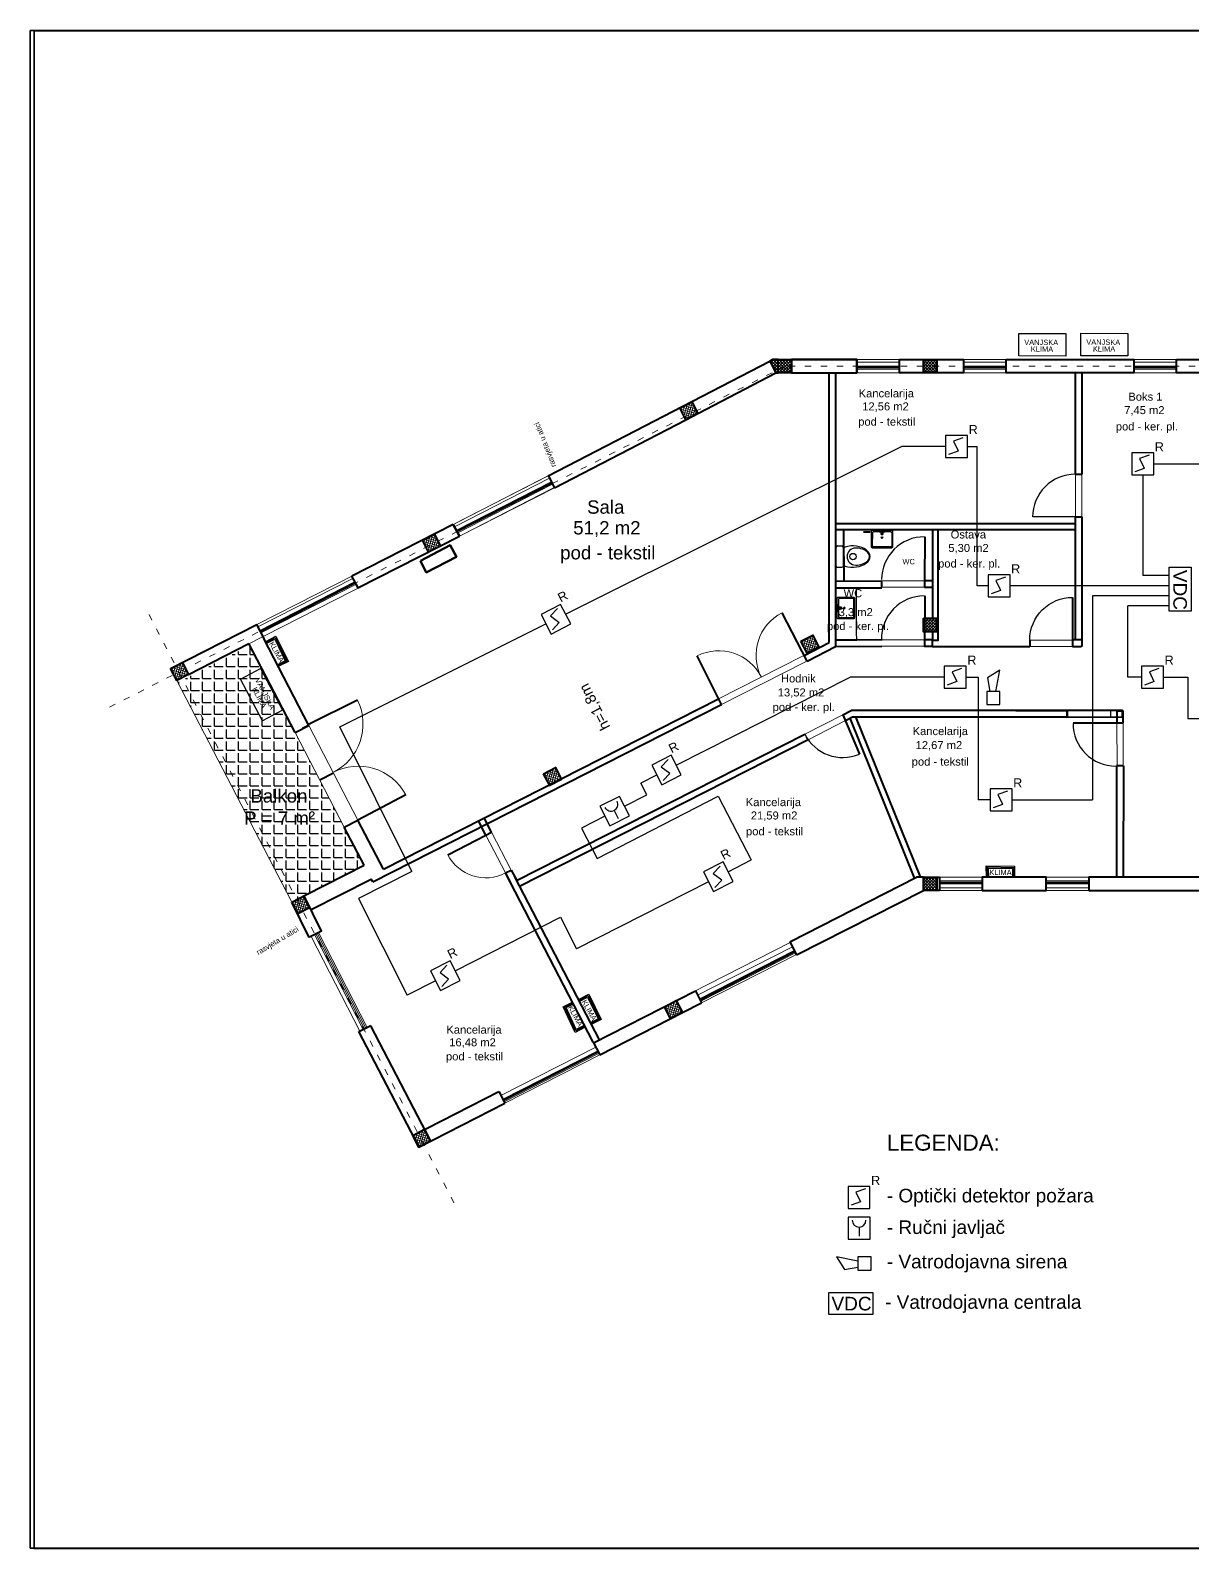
# Model space of a CAD drawing. Header units: millimetres. Extents: x 4190 to 8272, y 62 to 2909.
# Drawn here: x 4190 to 6370, y 63 to 2909 of the extents above; entities that cross this region are included whole.
import ezdxf
from ezdxf.enums import TextEntityAlignment as Align

# ---------------------------------------------------------------- set-up
doc = ezdxf.new("R2010")
doc.units = ezdxf.units.MM
doc.linetypes.add('ACAD_ISO03W100', pattern=[30, 12, -18])
for name, color, linetype in [('01 RASVJETA KRUGOVI', 1, 'Continuous'), ('06 TEL I TV OZNAKE', 7, 'Continuous'), ('Opticki detektor', 1, 'Continuous'), ('People', 252, 'Continuous'), ('Rucni javljac', 1, 'Continuous')]:
    doc.layers.add(name, color=color, linetype=linetype)
for name, color, linetype, lineweight in [('KOTE', 252, 'Continuous', 18), ('POGLED', 252, 'Continuous', 9), ('SANITARIJE', 252, 'Continuous', 25), ('ZID', 251, 'Continuous', 40), ('zidovi', 252, 'Continuous', 35)]:
    doc.layers.add(name, color=color, linetype=linetype, lineweight=lineweight)
doc.styles.get("Standard").update_dxf_attribs({"font": 'arial.ttf'})
pattern_1 = [(45, (0, 0), (-2.82842712, 2.82842712), []), (135, (0, 0), (-2.82842712, -2.82842712), [])]

# ---------------------------------------------------------------- blocks, each defined once
blk = doc.blocks.new('vkanc')
at = {"layer": 'People'}
blk.add_line((351599.9, 150091.4), (351599.9, 150011.4), dxfattribs=at)
for points in [[(351519.9, 150091.4), (351519.9, 150103.4)], [(351599.9, 150103.4), (351599.9, 150091.4)]]:
    blk.add_lwpolyline(points, dxfattribs=at)
blk.add_arc((351599.9, 150091.3), 80, 179.9647, 270.0353, dxfattribs=at)
at = {"layer": 'POGLED'}
for p, q in [((351519.9, 150091.4), (351519.9, 150103.4)), ((351519.9, 150103.4), (351599.9, 150103.4)), ((351599.9, 150091.4), (351519.9, 150091.4)), ((351599.9, 150103.4), (351599.9, 150091.4))]:
    blk.add_line(p, q, dxfattribs=at)
at = {"layer": 'ZID'}
for p, q in [((351519.9, 150091.4), (351519.9, 150103.4)), ((351599.9, 150091.4), (351599.9, 150103.4))]:
    blk.add_line(p, q, dxfattribs=at)
blk = doc.blocks.new('stubici')
at = {"layer": 'KOTE'}
h = blk.add_hatch(dxfattribs=at)
h.set_pattern_fill('ANSI37', color=256, scale=32)
h.set_pattern_definition(pattern_1)
h.paths.add_polyline_path([(47516.7, -24416.1), (47506.5, -24416.1), (47501.2, -24418.8), (47512.6, -24441.1), (47516.7, -24441.1)])
h.paths.add_polyline_path([(47541.7, -24416.1), (47516.7, -24416.1), (47516.7, -24428.6), (47541.7, -24428.6)])
h.paths.add_polyline_path([(47541.7, -24428.6), (47529.2, -24428.6), (47516.7, -24434.9), (47516.7, -24441.1), (47541.7, -24441.1)])
h.paths.add_polyline_path([(47529.2, -24428.6), (47516.7, -24428.6), (47516.7, -24434.9)], flags=17)
h = blk.add_hatch(dxfattribs=at)
h.set_pattern_fill('ANSI37', color=256, scale=32)
h.set_pattern_definition(pattern_1)
h.paths.add_polyline_path([(47801.6, -24416.1), (47789.1, -24416.1), (47789.1, -24428.6), (47801.6, -24428.6)])
h.paths.add_polyline_path([(47814.1, -24416.1), (47801.6, -24416.1), (47801.6, -24428.6), (47814.1, -24428.6)])
h.paths.add_polyline_path([(47814.1, -24428.6), (47801.6, -24428.6), (47801.6, -24441.1), (47814.1, -24441.1)])
h.paths.add_polyline_path([(47801.6, -24428.6), (47789.1, -24428.6), (47789.1, -24441.1), (47801.6, -24441.1)])
h = blk.add_hatch(dxfattribs=at)
h.set_pattern_fill('ANSI37', color=256, scale=32)
h.set_pattern_definition(pattern_1)
h.paths.add_polyline_path([(48308.5, -24416.1), (48308.5, -24441.1), (48333.5, -24441.1), (48333.5, -24416.1)])
h.paths.add_polyline_path([(48764.5, -24416.1), (48764.5, -24441.1), (48789.5, -24441.1), (48789.5, -24416.1)])
h.paths.add_polyline_path([(49265.3, -24416.1), (49265.3, -24441.1), (49290.3, -24441.1), (49290.3, -24416.1)])
h = blk.add_hatch(dxfattribs=at)
h.set_pattern_fill('ANSI37', color=256, scale=32)
h.set_pattern_definition(pattern_1)
h.paths.add_polyline_path([(49778.5, -24416.1), (49766, -24416.1), (49766, -24428.6), (49778.5, -24428.6)])
h.paths.add_polyline_path([(49791, -24416.1), (49778.5, -24416.1), (49778.5, -24428.6), (49791, -24428.6)])
h.paths.add_polyline_path([(49791, -24428.6), (49778.5, -24428.6), (49778.5, -24441.1), (49791, -24441.1)])
h.paths.add_polyline_path([(49778.5, -24428.6), (49766, -24428.6), (49766, -24441.1), (49778.5, -24441.1)])
h = blk.add_hatch(dxfattribs=at)
h.set_pattern_fill('ANSI37', color=256, scale=32, angle=119)
h.set_pattern_definition([(164, (955.153, 488.8974), (-1.10254942, -3.84504678), []), (254, (955.153, 488.8974), (3.84504678, -1.10254942), [])])
h.paths.add_polyline_path([(47332.6, -24506.4), (47354.8, -24495.1), (47366.2, -24517.3), (47343.9, -24528.7)])
h = blk.add_hatch(dxfattribs=at)
h.set_pattern_fill('ANSI37', color=256, scale=32, angle=119)
h.set_pattern_definition([(164, (472.422, 240.7428), (-1.10254942, -3.84504678), []), (254, (472.422, 240.7428), (3.84504678, -1.10254942), [])])
h.paths.add_polyline_path([(46849.8, -24754.6), (46872.1, -24743.2), (46883.5, -24765.5), (46861.2, -24776.9)])
h = blk.add_hatch(dxfattribs=at)
h.set_pattern_fill('ANSI37', color=256, scale=32)
h.set_pattern_definition(pattern_1)
h.paths.add_polyline_path([(47789.1, -25386.1), (47814.1, -25386.1), (47814.1, -25411.1), (47789.1, -25411.1)])
h.paths.add_polyline_path([(48308.5, -25386.1), (48333.5, -25386.1), (48333.5, -25411.1), (48308.5, -25411.1)])
h.paths.add_polyline_path([(48764.5, -25386.1), (48789.5, -25386.1), (48789.5, -25411.1), (48764.5, -25411.1)])
h.paths.add_polyline_path([(49265.3, -25386.1), (49290.3, -25386.1), (49290.3, -25411.1), (49265.3, -25411.1)])
h.paths.add_polyline_path([(49766, -25386.1), (49791, -25386.1), (49782.1, -25395.1), (49766, -25411.1)])
h.paths.add_polyline_path([(49766, -24901.1), (49791, -24901.1), (49791, -24926.1), (49766, -24926.1)])
h.paths.add_polyline_path([(49265.3, -24901.1), (49290.3, -24901.1), (49290.3, -24926.1), (49265.3, -24926.1)])
h = blk.add_hatch(dxfattribs=at)
h.set_pattern_fill('ANSI37', color=256, scale=32)
h.set_pattern_definition(pattern_1)
h.paths.add_polyline_path([(47801.6, -24901.1), (47789.1, -24901.1), (47789.1, -24913.6), (47801.6, -24913.6)])
h.paths.add_polyline_path([(47814.1, -24901.1), (47801.6, -24901.1), (47801.6, -24913.6), (47814.1, -24913.6)])
h.paths.add_polyline_path([(47814.1, -24913.6), (47801.6, -24913.6), (47801.6, -24926.1), (47814.1, -24926.1)])
h.paths.add_polyline_path([(47801.6, -24913.6), (47789.1, -24913.6), (47789.1, -24926.1), (47801.6, -24926.1)])
h = blk.add_hatch(dxfattribs=at)
h.set_pattern_fill('ANSI37', color=256, scale=32, angle=119)
h.set_pattern_definition([(164, (1182.281, 51.224), (-1.10254942, -3.84504678), []), (254, (1182.281, 51.224), (3.84504678, -1.10254942), [])])
h.paths.add_polyline_path([(47559.7, -24944.1), (47581.9, -24932.8), (47593.3, -24955), (47571, -24966.4)])
h = blk.add_hatch(dxfattribs=at)
h.set_pattern_fill('ANSI37', color=256, scale=32, angle=119)
h.set_pattern_definition([(164, (0, 0), (-1.10254942, -3.84504678), []), (254, (0, 0), (3.84504678, -1.10254942), [])])
h.paths.add_polyline_path([(46377.4, -24995.3), (46388.8, -25017.6), (46411, -25006.2), (46399.7, -24984)])
h = blk.add_hatch(dxfattribs=at)
h.set_pattern_fill('ANSI37', color=256, scale=32, angle=119)
h.set_pattern_definition([(164, (699.4853, -196.879), (-1.10254942, -3.84504678), []), (254, (699.4853, -196.879), (3.84504678, -1.10254942), [])])
h.paths.add_polyline_path([(47076.9, -25192.2), (47099.1, -25180.9), (47110.5, -25203.1), (47088.3, -25214.5)])
h = blk.add_hatch(dxfattribs=at)
h.set_pattern_fill('ANSI37', color=256, scale=32, angle=119)
h.set_pattern_definition([(164, (226.918, -437.6962), (-1.10254942, -3.84504678), []), (254, (226.918, -437.6962), (3.84504678, -1.10254942), [])])
h.paths.add_polyline_path([(46604.3, -25433), (46626.6, -25421.7), (46637.9, -25443.9), (46615.7, -25455.3)])
h = blk.add_hatch(dxfattribs=at)
h.set_pattern_fill('ANSI37', color=256, scale=32, angle=119)
h.set_pattern_definition([(164, (926.163, -633.7577), (-1.10254942, -3.84504678), []), (254, (926.163, -633.7577), (3.84504678, -1.10254942), [])])
h.paths.add_polyline_path([(47303.6, -25629.1), (47325.8, -25617.7), (47337.2, -25640), (47314.9, -25651.4)])
h = blk.add_hatch(dxfattribs=at)
h.set_pattern_fill('ANSI37', color=256, scale=32, angle=119)
h.set_pattern_definition([(164, (453.9342, -874.8723), (-1.10254942, -3.84504678), []), (254, (453.9342, -874.8723), (3.84504678, -1.10254942), [])])
h.paths.add_polyline_path([(46831.3, -25870.2), (46853.6, -25858.8), (46865, -25881.1), (46842.7, -25892.5)])
at = {"layer": 'POGLED'}
blk.add_lwpolyline([(49291.2, -25385.7), (47789.1, -25386.1), (47789.1, -25411.1), (49291.2, -25410.7)], close=True, dxfattribs=at)
at = {"layer": 'ZID'}
blk.add_line((47501.2, -24418.8), (47512.6, -24441.1), dxfattribs=at)
for points in [[(47516.7, -24416.1), (47541.7, -24416.1), (47541.7, -24441.1), (47516.7, -24441.1)], [(47789.1, -24416.1), (47814.1, -24416.1), (47814.1, -24441.1), (47789.1, -24441.1)], [(48308.5, -24416.1), (48333.5, -24416.1), (48333.5, -24441.1), (48308.5, -24441.1)], [(48764.5, -24416.1), (48789.5, -24416.1), (48789.5, -24441.1), (48764.5, -24441.1)], [(49265.3, -24416.1), (49290.3, -24416.1), (49290.3, -24441.1), (49265.3, -24441.1)], [(49766, -24416.1), (49791, -24416.1), (49791, -24441.1), (49766, -24441.1)], [(47332.6, -24506.4), (47354.8, -24495.1), (47366.2, -24517.3), (47343.9, -24528.7)], [(46849.8, -24754.6), (46872.1, -24743.2), (46883.5, -24765.5), (46861.2, -24776.9)], [(47789.1, -24901.1), (47814.1, -24901.1), (47814.1, -24926.1), (47789.1, -24926.1)], [(49766, -24901.1), (49791, -24901.1), (49791, -24926.1), (49766, -24926.1)], [(47559.6, -24944.1), (47581.9, -24932.7), (47593.2, -24955), (47571, -24966.3)], [(46377.4, -24995.3), (46399.7, -24984), (46411, -25006.2), (46388.8, -25017.6)], [(47076.9, -25192.2), (47099.1, -25180.9), (47110.5, -25203.1), (47088.3, -25214.5)], [(47789.1, -25386.1), (47814.1, -25386.1), (47814.1, -25411.1), (47789.1, -25411.1)], [(48308.5, -25386.1), (48333.5, -25386.1), (48333.5, -25411.1), (48308.5, -25411.1)], [(48764.5, -25386.1), (48789.5, -25386.1), (48789.5, -25411.1), (48764.5, -25411.1)], [(49265.3, -25386.1), (49290.3, -25386.1), (49290.3, -25411.1), (49265.3, -25411.1)], [(46604.5, -25433), (46626.7, -25421.6), (46638.1, -25443.9), (46615.8, -25455.2)], [(47303.6, -25629.1), (47325.8, -25617.7), (47337.2, -25640), (47314.9, -25651.4)], [(46831.3, -25870.2), (46853.6, -25858.8), (46865, -25881.1), (46842.7, -25892.5)]]:
    blk.add_lwpolyline(points, close=True, dxfattribs=at)
blk = doc.blocks.new('prozwer')
at = {"layer": 'POGLED'}
for p, q in [((47741.6, -27524.4), (47661.6, -27524.4)), ((47741.6, -27529.4), (47661.6, -27529.4)), ((47741.6, -27549.4), (47661.6, -27549.4))]:
    blk.add_line(p, q, dxfattribs=at)
for points in [[(47741.6, -27539.4), (47661.6, -27539.4), (47661.6, -27536.7), (47741.6, -27536.7)], [(47741.6, -27539.4), (47661.6, -27539.4), (47661.6, -27542.1), (47741.6, -27542.1)]]:
    blk.add_lwpolyline(points, dxfattribs=at)
at = {"layer": 'ZID'}
blk.add_line((47741.6, -27539.4), (47661.6, -27539.4), dxfattribs=at)
blk = doc.blocks.new('wc')
at = {"layer": 'SANITARIJE'}
for p, q in [((202329.3, -61175), (202329.3, -61167)), ((202366.3, -61178), (202332.3, -61178)), ((202364.4, -61163), (202334.3, -61163)), ((202369.3, -61175), (202369.3, -61167))]:
    blk.add_line(p, q, dxfattribs=at)
at = {"layer": 'SANITARIJE', "linetype": 'Continuous'}
blk.add_line((202366.3, -61164), (202332.3, -61164), dxfattribs=at)
at = {"layer": 'SANITARIJE'}
blk.add_circle((202349.3, -61146), 6, dxfattribs=at)
for centre, radius, start, end in [((202334.3, -61160), 3, 196.877, 270), ((202349.3, -61141), 16, 180, 0), ((202364.4, -61160), 3, 270, 343.123), ((202332.3, -61167), 3, 90, 180), ((202332.3, -61175), 3, 180, 270), ((202366.3, -61167), 3, 0, 90), ((202366.3, -61175), 3, 270, 0)]:
    blk.add_arc(centre, radius, start, end, dxfattribs=at)
for centre, major_axis, start_param, end_param in [((202349.3, -61146.5), (0, -32.5), 1.112765, 5.17042), ((202349.3, -61141), (0, 26), 4.712389, 7.853982)]:
    blk.add_ellipse(centre, major_axis=major_axis, ratio=0.615385, start_param=start_param, end_param=end_param, dxfattribs=at)
blk = doc.blocks.new('lav')
at = {"layer": 'SANITARIJE'}
for p, q in [((346740.4, 158614.3), (346743.7, 158614.3)), ((346743.7, 158614.3), (346743.7, 158611)), ((346743.7, 158611), (346740.4, 158611))]:
    blk.add_line(p, q, dxfattribs=at)
at = {"layer": 'SANITARIJE', "extrusion": (1e-16, 1, 0)}
for p, q in [((346745.4, 158611, 6.6), (346740.4, 158611, 1.6)), ((346743.7, 158611, 1.6), (346747, 158611, 4.9)), ((346747, 158611, 6.6), (346745.4, 158611, 6.6)), ((346747, 158611, 4.9), (346748.7, 158611, 4.9)), ((346748.7, 158611, 5.6), (346747, 158611, 6.6)), ((346748.7, 158611, 4.9), (346748.7, 158611, 5.6))]:
    blk.add_line(p, q, dxfattribs=at)
at = {"layer": 'SANITARIJE'}
blk.add_lwpolyline([(346740.4, 158594.5), (346740.4, 158630.8, -0.414214), (346742.1, 158632.4), (346771.7, 158632.4, -0.414214), (346773.4, 158630.8), (346773.4, 158594.5, -0.414214), (346771.7, 158592.9), (346742.1, 158592.9, -0.414214)], format="xyb", close=True, dxfattribs=at)
for points in [[(346740.4, 158630.8), (346740.6, 158631.6), (346741.2, 158632.2), (346742, 158632.4)], [(346771.7, 158632.4), (346772.5, 158632.2), (346773.1, 158631.6), (346773.3, 158630.8)], [(346740.4, 158594.5), (346740.6, 158593.7), (346741.2, 158593.2), (346742, 158592.9)], [(346771.7, 158592.9), (346772.5, 158593.1), (346773.1, 158593.7), (346773.3, 158594.5)]]:
    blk.add_lwpolyline(points, dxfattribs=at)
blk.add_circle((346754.2, 158612.7), 1.65, dxfattribs=at)
for points, invisible_edges in [([(346740.4, 158630.8), (346740.6, 158631.6), (346743.9, 158630), (346743.7, 158629.2)], 10), ([(346740.4, 158630.8), (346743.7, 158629.1), (346743.7, 158596.2), (346740.4, 158594.5)], 5), ([(346740.4, 158614.3, 1.6), (346745.4, 158614.3, 6.6), (346747, 158614.3, 6.6), (346743.7, 158614.3, 1.6)], 4), ([(346740.6, 158631.6), (346741.2, 158632.2), (346744.5, 158630.5), (346743.9, 158630)], 10), ([(346742.1, 158615.5, 3.3), (346740.7, 158616.3, 3.3), (346740.7, 158617.9, 3.3), (346742.1, 158618.8, 3.3)], 8), ([(346741.2, 158632.2), (346742, 158632.4), (346745.3, 158630.8), (346744.5, 158630.5)], 10), ([(346770.1, 158630.8), (346771.7, 158632.4), (346742, 158632.4), (346745.3, 158630.8)], 5), ([(346742.1, 158615.5, 3.3), (346742.1, 158618.8, 3.3), (346743.5, 158617.9, 3.3), (346743.5, 158616.3, 3.3)], 1), ([(346743.7, 158614.3, 1.6), (346747, 158614.3, 6.6), (346747, 158614.3, 4.9), (346743.7, 158614.3, 1.6)], 3), ([(346747, 158614.3, 6.6), (346748.7, 158614.3, 5.6), (346748.7, 158614.3, 4.9), (346747, 158614.3, 4.9)], 8), ([(346770.9, 158630.5), (346770.1, 158630.8), (346771.7, 158632.4), (346772.5, 158632.2)], 10), ([(346771.4, 158630), (346770.9, 158630.5), (346772.5, 158632.2), (346773.1, 158631.6)], 10), ([(346771.7, 158629.1), (346771.4, 158630), (346773.1, 158631.6), (346773.4, 158630.8)], 10), ([(346771.7, 158596.2), (346773.4, 158594.5), (346773.4, 158630.8), (346771.7, 158629.1)], 5), ([(346740.4, 158611, 1.6), (346743.7, 158611, 1.6), (346747, 158611, 4.9), (346745.4, 158611, 6.6)], 4), ([(346740.4, 158594.5), (346743.7, 158596.2), (346743.9, 158595.4), (346740.6, 158593.9)], 5), ([(346743.9, 158595.4), (346744.5, 158594.8), (346741.2, 158593.2), (346740.6, 158593.9)], 10), ([(346742.1, 158606.6, 3.3), (346740.7, 158607.4, 3.3), (346740.7, 158609, 3.3), (346742.1, 158609.9, 3.3)], 8), ([(346744.5, 158594.8), (346745.3, 158594.6), (346742.1, 158592.9), (346741.2, 158593.2)], 10), ([(346742.1, 158609.9, 3.3), (346742.1, 158606.6, 3.3), (346743.5, 158607.4, 3.3), (346743.5, 158609, 3.3)], 1), ([(346745.3, 158594.6), (346770.1, 158594.5), (346771.7, 158592.9), (346742.1, 158592.9)], 10), ([(346745.4, 158611, 6.6), (346747, 158611, 4.9), (346747, 158611, 6.6)], 11), ([(346748.7, 158611, 4.9), (346747, 158611, 4.9), (346747, 158611, 6.6), (346748.7, 158611, 5.6)], 2), ([(346770, 158594.6), (346770.9, 158594.8), (346772.5, 158593.1), (346771.7, 158592.9)], 10), ([(346770.9, 158594.8), (346771.5, 158595.4), (346773.1, 158593.7), (346772.5, 158593.1)], 10), ([(346771.5, 158595.4), (346771.7, 158596.2), (346773.4, 158594.5), (346773.1, 158593.7)], 10)]:
    blk.add_3dface(points, dxfattribs=dict(at, invisible_edges=invisible_edges))
for points in [[(346745.4, 158614.3, 6.6), (346745.4, 158611, 6.6), (346740.4, 158611, 1.6), (346740.4, 158614.3, 1.6)], [(346743.7, 158614.3, 1.6), (346740.4, 158614.3, 1.6), (346740.4, 158614.3), (346743.7, 158614.3)], [(346740.4, 158614.3), (346740.4, 158614.3, 1.6), (346740.4, 158611, 1.6), (346740.4, 158611)], [(346740.4, 158611), (346740.4, 158614.3), (346743.7, 158614.3), (346743.7, 158611)], [(346743.7, 158611, 1.6), (346743.7, 158614.3, 1.6), (346743.7, 158614.3), (346743.7, 158611)], [(346745.4, 158611, 6.6), (346745.4, 158614.3, 6.6), (346747, 158614.3, 6.6), (346747, 158611, 6.6)], [(346748.7, 158611, 5.6), (346748.7, 158614.3, 5.6), (346747, 158614.3, 6.6), (346747, 158611, 6.6)], [(346748.7, 158611, 5.6), (346748.7, 158614.3, 5.6), (346748.7, 158614.3, 4.9), (346748.7, 158611, 4.9)], [(346740.4, 158611, 1.6), (346743.7, 158611, 1.6), (346743.7, 158611), (346740.4, 158611)]]:
    blk.add_3dface(points, dxfattribs=at)
mesh = blk.add_polymesh((2, 6), dxfattribs=dict(at, n_close=True))
for k, corner in enumerate([(346742.1, 158618.8), (346740.7, 158617.9), (346740.7, 158616.3), (346742.1, 158615.5), (346743.5, 158616.3), (346743.5, 158617.9), (346742.1, 158618.8, 3.3), (346740.7, 158617.9, 3.3), (346740.7, 158616.3, 3.3), (346742.1, 158615.5, 3.3), (346743.5, 158616.3, 3.3), (346743.5, 158617.9, 3.3)]):
    mesh.set_mesh_vertex(divmod(k, 6), corner)
mesh = blk.add_polymesh((2, 6), dxfattribs=dict(at, n_close=True))
for k, corner in enumerate([(346742.1, 158609.9), (346740.7, 158609), (346740.7, 158607.4), (346742.1, 158606.6), (346743.5, 158607.4), (346743.5, 158609), (346742.1, 158609.9, 3.3), (346740.7, 158609, 3.3), (346740.7, 158607.4, 3.3), (346742.1, 158606.6, 3.3), (346743.5, 158607.4, 3.3), (346743.5, 158609, 3.3)]):
    mesh.set_mesh_vertex(divmod(k, 6), corner)

msp = doc.modelspace()

# ---------------------------------------------------------------- hatches: boundary and pattern name
at = {"layer": 'SANITARIJE'}
h = msp.add_hatch(dxfattribs=at)
h.set_pattern_fill('ANGLE', color=256, scale=3.2)
h.set_pattern_definition([(0, (-374465.082, -137268.07), (0, 22.352), [16.256, -6.096]), (90, (-374465.082, -137268.07), (-22.352, 1e-15), [16.256, -6.096])])
h.paths.add_polyline_path([(4679.6, 1276.4), (4706.4, 1290.1), (4815.2, 1345.4), (4602.1, 1756.2), (4493.4, 1700.7), (4466.6, 1687)])

# ---------------------------------------------------------------- linework, layer by layer
at = {"color": 14}
for p, q in [((4631.5, 1763.7), (4650.5, 1773.7)), ((4632.6, 1762), (4649.3, 1770.9)), ((4633.7, 1760.3), (4648.3, 1768.1)), ((4648.3, 1768.1), (4668.2, 1727.3)), ((4649.3, 1770.9), (4671.1, 1726.5)), ((4650.5, 1773.7), (4674, 1726.1)), ((4668.2, 1727.3), (4654.6, 1720.5)), ((4671.1, 1726.5), (4655.4, 1718.8)), ((4674, 1726.1), (4656.3, 1717.3)), ((5983.3, 1321.9), (5983, 1343.3)), ((5983, 1343.3), (6036.1, 1342.5)), ((5985.3, 1322.1), (5984.9, 1341)), ((5984.9, 1341), (6034.4, 1340.1)), ((5987.4, 1322.3), (5987, 1338.8)), ((5987, 1338.8), (6032.4, 1338)), ((6032.4, 1338), (6032.3, 1322.7)), ((6034.4, 1340.1), (6034.1, 1322.7)), ((6036.1, 1342.5), (6035.9, 1322.8)), ((5189.2, 1079), (5207.1, 1087.5)), ((5192.1, 1078.6), (5207.9, 1086)), ((5194.9, 1077.7), (5208.7, 1084.2)), ((5218.2, 1092.7), (5237.2, 1102.7)), ((5219.3, 1091), (5236, 1100)), ((5220.4, 1089.3), (5235, 1097.1)), ((5235, 1097.1), (5254.9, 1056.4)), ((5236, 1100), (5257.7, 1055.5)), ((5237.2, 1102.7), (5260.6, 1055.1)), ((5211.7, 1031), (5189.2, 1079)), ((5212.9, 1033.7), (5192.1, 1078.6)), ((5214, 1036.5), (5194.9, 1077.7)), ((5254.9, 1056.4), (5241.2, 1049.5)), ((5257.7, 1055.5), (5242, 1047.8)), ((5260.6, 1055.1), (5243, 1046.3)), ((5230.9, 1040.6), (5211.7, 1031)), ((5229.8, 1042.3), (5212.9, 1033.7)), ((5228.7, 1044.1), (5214, 1036.5))]:
    msp.add_line(p, q, dxfattribs=at)
msp.add_line((5907.4, 1622.3), (5967.8, 1622.3))
at = {"color": 14, "lineweight": 30}
for points in [[(6132, 2298.8), (6043.8, 2299), (6043.9, 2341.1), (6132.1, 2340.9)], [(6248.5, 2299), (6160.3, 2299.2), (6160.4, 2341.4), (6248.6, 2341.2)], [(4621.7, 1712.8), (4663, 1634.8), (4625.7, 1615.1), (4584.4, 1693)]]:
    msp.add_lwpolyline(points, close=True, dxfattribs=at)
at = {"color": 1, "lineweight": 50}
msp.add_lwpolyline([(4921.5, 1914.8), (4977.7, 1944.1), (4989, 1922.6), (4932.7, 1893.2)], close=True, dxfattribs=at)
at = {"layer": 'KOTE'}
for p, q in [((5430.6, 2213), (5577, 2289.3)), ((5441.9, 2190.8), (5588.4, 2267.1)), ((5588.4, 2267.1), (5592.9, 2267.1)), ((4947.8, 1964.9), (5430.6, 2213)), ((4936.9, 1931.3), (5441.9, 2190.8)), ((4614.6, 1795.4), (4947.8, 1964.9)), ((4464.5, 1690.5), (4959.2, 1942.6)), ((4804.5, 1428.9), (4712.4, 1606.4)), ((4686.6, 1593.3), (4778.7, 1415.8))]:
    msp.add_line(p, q, dxfattribs=at)
at = {"layer": 'KOTE', "linetype": 'ACAD_ISO03W100'}
msp.add_line((4412.6, 1814.1), (4991.9, 697.6), dxfattribs=at)
at = {"layer": 'Opticki detektor'}
for p, q in [((5906.5, 2149.7), (5906.5, 2108.5)), ((5947.8, 2149.7), (5906.5, 2149.7)), ((5939, 2145.4), (5921.3, 2139.1)), ((5921.3, 2139.1), (5929.9, 2120.9)), ((5947.8, 2108.5), (5947.8, 2149.7)), ((5193.9, 1815), (5824, 2129.1)), ((5906.5, 2129.1), (5824, 2129.1)), ((5906.5, 2108.5), (5947.8, 2108.5)), ((5930, 2120.6), (5912.3, 2114.3)), ((5947.8, 2129.1), (5965.8, 2129.1)), ((5965.8, 1868), (5965.8, 2129.1)), ((6255.7, 2117.3), (6255.7, 2076)), ((6297, 2117.3), (6255.7, 2117.3)), ((6288.2, 2112.9), (6270.5, 2106.7)), ((6270.5, 2106.7), (6279.1, 2088.5)), ((6297, 2076), (6297, 2117.3)), ((6279.2, 2088.1), (6261.5, 2081.9)), ((6297, 2096.6), (6484.8, 2096.6)), ((6255.7, 2076), (6297, 2076)), ((6276.3, 2076), (6276.3, 1887.5)), ((5986.3, 1888.6), (5986.3, 1847.3)), ((6027.5, 1888.6), (5986.3, 1888.6)), ((6018.8, 1884.3), (6001.1, 1878)), ((6027.5, 1847.3), (6027.5, 1888.6)), ((6326.2, 1887.5), (6276.3, 1887.5)), ((6326.2, 1820.6), (6326.2, 1902.7)), ((6326.2, 1902.7), (6367.5, 1902.7)), ((6367.5, 1902.7), (6367.5, 1820.6)), ((5986.3, 1868), (5965.8, 1868)), ((6009.8, 1859.5), (5992.1, 1853.2)), ((6001.1, 1878), (6009.6, 1859.8)), ((6326.2, 1868), (6027.5, 1868)), ((5184.3, 1833.3), (5147.8, 1814.1)), ((5178.6, 1825.4), (5165.8, 1811.6)), ((5203.5, 1796.8), (5184.3, 1833.3)), ((5986.3, 1847.3), (6027.5, 1847.3)), ((6326.2, 1849.5), (6182, 1849.5)), ((6182, 1849.5), (6182, 1466.8)), ((6326.2, 1830.4), (6248.1, 1830.4)), ((6248.1, 1696.9), (6248.1, 1830.4)), ((4770.5, 1604), (5157, 1796.6)), ((5147.8, 1814.1), (5166.9, 1777.6)), ((5165.8, 1811.6), (5181.8, 1799.5)), ((5166.9, 1777.6), (5203.5, 1796.8)), ((5182.1, 1799.2), (5169.3, 1785.5)), ((6367.5, 1820.6), (6326.2, 1820.6)), ((5904, 1717.5), (5904, 1676.3)), ((5945.3, 1717.5), (5904, 1717.5)), ((5936.5, 1713.2), (5918.8, 1706.9)), ((5945.3, 1676.3), (5945.3, 1717.5)), ((6008.6, 1710.2), (5985.3, 1695.6)), ((6000.6, 1670.1), (6008.6, 1710.2)), ((6274, 1717.5), (6274, 1676.3)), ((6315.3, 1717.5), (6274, 1717.5)), ((6306.5, 1713.2), (6288.8, 1706.9)), ((6315.3, 1676.3), (6315.3, 1717.5)), ((5401.5, 1532.1), (5727.5, 1696.9)), ((5904, 1696.9), (5727.5, 1696.9)), ((5927.5, 1688.4), (5909.8, 1682.1)), ((5918.8, 1706.9), (5927.4, 1688.7)), ((5945.3, 1696.9), (5967.5, 1696.9)), ((5967.5, 1696.9), (5967.5, 1466.8)), ((5985.3, 1695.6), (5989.3, 1670.1)), ((6274, 1696.9), (6248.1, 1696.9)), ((6297.5, 1688.4), (6279.8, 1682.1)), ((6288.8, 1706.9), (6297.4, 1688.7)), ((6315.3, 1696.9), (6360.7, 1696.9)), ((6360.7, 1696.9), (6360.7, 1619)), ((5904, 1676.3), (5945.3, 1676.3)), ((6008.6, 1670.1), (5983.9, 1670.1)), ((5983.9, 1670.1), (5983.9, 1645.4)), ((6008.6, 1645.4), (6008.6, 1670.1)), ((6274, 1676.3), (6315.3, 1676.3)), ((5983.9, 1645.4), (6008.6, 1645.4)), ((4905.8, 1332.4), (4770.5, 1604)), ((6437.2, 1619), (6360.7, 1619)), ((5392.1, 1550.5), (5355.4, 1531.8)), ((5386.3, 1542.7), (5373.4, 1529)), ((5410.9, 1513.7), (5392.1, 1550.5)), ((5364.7, 1513.4), (5335.3, 1498.1)), ((5355.4, 1531.8), (5374.1, 1495)), ((5373.4, 1529), (5389.2, 1516.7)), ((5374.1, 1495), (5410.9, 1513.7)), ((5389.5, 1516.5), (5376.6, 1502.8)), ((5346.3, 1476.1), (5335.3, 1498.1)), ((5990, 1487.4), (5990, 1446.1)), ((6031.3, 1487.4), (5990, 1487.4)), ((6022.5, 1483.1), (6004.8, 1476.8)), ((6031.3, 1446.1), (6031.3, 1487.4)), ((5252.9, 1356.7), (5479.9, 1473.9)), ((5304.2, 1455), (5346.3, 1476.1)), ((5479.9, 1473.9), (5541.7, 1354.1)), ((5990, 1466.8), (5967.5, 1466.8)), ((6013.5, 1458.3), (5995.8, 1452)), ((6004.8, 1476.8), (6013.4, 1458.6)), ((6031.3, 1466.8), (6182, 1466.8)), ((5267.5, 1436.3), (5223.6, 1413.6)), ((5990, 1446.1), (6031.3, 1446.1)), ((5223.6, 1413.6), (5252.9, 1356.7)), ((5489.6, 1350.4), (5452.8, 1331.6)), ((5483.7, 1342.5), (5470.8, 1328.9)), ((5508.3, 1313.6), (5489.6, 1350.4)), ((5498.9, 1332), (5541.7, 1354.1)), ((4905.8, 1332.4), (4805.4, 1281.8)), ((5462.2, 1313.3), (5214.5, 1187.3)), ((5452.8, 1331.6), (5471.6, 1294.9)), ((5470.8, 1328.9), (5486.7, 1316.6)), ((5471.6, 1294.9), (5508.3, 1313.6)), ((5487, 1316.3), (5474.1, 1302.7)), ((4805.4, 1281.8), (4896.6, 1100.9)), ((4986.6, 1146.4), (5184.2, 1246.9)), ((5184.2, 1246.9), (5214.5, 1187.3)), ((4977.2, 1164.8), (4940.5, 1146.1)), ((4940.5, 1146.1), (4959.2, 1109.3)), ((4971.4, 1157), (4958.5, 1143.4)), ((4958.5, 1143.4), (4974.3, 1131)), ((4995.9, 1128.1), (4977.2, 1164.8)), ((4949.8, 1127.7), (4896.6, 1100.9)), ((4959.2, 1109.3), (4995.9, 1128.1)), ((4974.6, 1130.8), (4961.7, 1117.2)), ((5723.6, 742.2), (5723.6, 700.9)), ((5764.8, 742.2), (5723.6, 742.2)), ((5764.8, 700.9), (5764.8, 742.2)), ((5747.1, 713.1), (5729.4, 706.8)), ((5756.1, 737.9), (5738.4, 731.6)), ((5738.4, 731.6), (5746.9, 713.4)), ((5723.6, 700.9), (5764.8, 700.9)), ((5724, 684.8), (5724, 643.6)), ((5765.3, 684.8), (5724, 684.8)), ((5765.3, 643.6), (5765.3, 684.8)), ((5744.4, 665.9), (5744.4, 648.8)), ((5724, 643.6), (5765.3, 643.6)), ((5742.3, 601.9), (5702.2, 609.9)), ((5702.2, 609.9), (5716.8, 586.6)), ((5742.3, 609.9), (5742.3, 585.2)), ((5767.1, 609.9), (5742.3, 609.9)), ((5767.1, 585.2), (5767.1, 609.9)), ((5716.8, 586.6), (5742.3, 590.6)), ((5742.3, 585.2), (5767.1, 585.2)), ((5687.8, 502.3), (5687.8, 543.5)), ((5687.8, 543.5), (5770, 543.5)), ((5770, 543.5), (5770, 502.3)), ((5770, 502.3), (5687.8, 502.3))]:
    msp.add_line(p, q, dxfattribs=at)
msp.add_arc((5744.4, 678.8), 12.9, 180, 0, dxfattribs=at)
at = {"layer": 'People'}
for points in [[(6136, 1622.3), (6136, 1634.3)], [(6216, 1634.3), (6216, 1622.3)]]:
    msp.add_lwpolyline(points, dxfattribs=at)
for centre, start, end in [((5866.7, 1879.9), 89.9039, 179.9745), ((5866.5, 1769.2), 89.9209, 181.6621), ((6225.6, 1610.2), 179.9647, 270.0353), ((5713.8, 1626.1), 206.9024, 293.027)]:
    msp.add_arc(centre, 80, start, end, dxfattribs=at)
at = {"layer": 'POGLED', "linetype": 'ACAD_ISO03W100'}
for p, q in [((4338.4, 1640.7), (5607.2, 2280.7)), ((8054.6, 2279.6), (5587.4, 2279.6)), ((8054.6, 2279.6), (5587.4, 2279.6))]:
    msp.add_line(p, q, dxfattribs=at)
at = {"layer": 'POGLED'}
for p, q in [((5740.4, 2292.1), (5740.4, 2267.1)), ((5700.2, 1766.3), (5700.2, 2083.9)), ((4983.3, 1983.1), (5161.4, 2074.1)), ((5163.8, 2069.6), (4985.7, 1978.8)), ((5172.9, 2051.9), (4994.8, 1961)), ((4794.9, 1881.7), (4616.8, 1790.9)), ((4804, 1864.1), (4804, 1864.1)), ((5867.2, 1877.5), (5787, 1877.6)), ((5867.2, 1865.7), (5787.3, 1865.7)), ((4614.6, 1795.4), (4627.9, 1769.3)), ((5866.9, 1766.8), (5786.7, 1766.9)), ((5480.8, 1656.1), (5676.3, 1755.5)), ((5681.8, 1744.9), (5486.2, 1645.4)), ((5866.9, 1755), (5787.1, 1755)), ((4712.8, 1608.4), (4803.8, 1653.4)), ((6136, 1622.3), (6136, 1634.3)), ((6216, 1634.3), (6216, 1622.3)), ((6227.9, 1611.1), (6228.1, 1530.5)), ((6239.8, 1611.4), (6239.9, 1530.9)), ((5482.3, 1508.8), (5493, 1514.3)), ((4804.5, 1428.9), (4894.3, 1476.3)), ((5044.5, 1400.8), (4972.8, 1364)), ((5044.5, 1400.8), (5081.3, 1329.8)), ((5044.5, 1400.8), (5044.5, 1400.8)), ((5055.1, 1406.1), (5092, 1335.1)), ((5081.3, 1329.8), (5091.5, 1310.2)), ((5091.7, 1335.2), (5101.9, 1315.7)), ((4716.5, 1210.9), (4807.8, 1033.1)), ((4730.7, 1218.1), (4822, 1040.3)), ((5246.5, 1011.2), (5615.3, 1199.5)), ((5619.5, 1191.2), (5441.5, 1100.4)), ((5626.8, 1177), (5448.7, 1086.2)), ((5626.8, 1177.2), (5626.6, 1177.1)), ((5448.7, 1086.2), (5258.1, 988.9)), ((5437.3, 1108.6), (5448.7, 1086.2)), ((5250.7, 1003.1), (5072.7, 912.3)), ((5258, 988.9), (5079.9, 898.1))]:
    msp.add_line(p, q, dxfattribs=at)
for points in [[(5168.4, 2060.7), (4990.3, 1969.9), (4989.1, 1972.3), (5167.1, 2063.1)], [(5168.4, 2060.7), (4990.3, 1969.9), (4991.5, 1967.5), (5169.6, 2058.3)], [(4799.5, 1872.9), (4621.4, 1782), (4620.2, 1784.4), (4798.3, 1875.2)], [(4799.5, 1872.8), (4621.4, 1782), (4622.6, 1779.6), (4800.7, 1870.5)], [(4803.8, 1653.4), (4699.9, 1602)], [(4894.3, 1476.3), (4791.8, 1422.2)], [(4972.8, 1364), (5054.6, 1406)], [(4725.4, 1215.5), (4816.7, 1037.7), (4814.3, 1036.4), (4723, 1214.3)], [(4725.4, 1215.5), (4816.7, 1037.7), (4819.1, 1038.9), (4727.8, 1216.8)], [(5624.2, 1182.4), (5446, 1091.5), (5444.8, 1093.9), (5622.9, 1184.7)], [(5624.2, 1182.4), (5446, 1091.5), (5447.3, 1089.2), (5625.4, 1180)], [(5255.4, 994.2), (5077.2, 903.4), (5076, 905.8), (5254.1, 996.6)], [(5255.4, 994.2), (5077.2, 903.4), (5078.5, 901), (5256.6, 991.8)]]:
    msp.add_lwpolyline(points, dxfattribs=at)
msp.add_lwpolyline([(5713.6, 1626), (5719, 1615.3), (5647.7, 1579), (5642.3, 1589.7)], close=True, dxfattribs=at)
for centre, radius, start, end in [((5640.8, 1737.8), 89.7, 117.2052, 207.1599), ((5481, 1656.6), 89.7, 26.7323, 116.687), ((4712.6, 1609), 101.4, 295.984, 25.9598), ((4804.9, 1428.5), 101.4, 28.159, 118.1348), ((5044.2, 1401.2), 80.5, 207.5265, 297.5023)]:
    msp.add_arc(centre, radius, start, end, dxfattribs=at)
at = {"layer": 'Rucni javljac'}
for p, q in [((5294.9, 1473.4), (5258.1, 1454.7)), ((5258.1, 1454.7), (5276.8, 1417.9)), ((5313.6, 1436.6), (5294.9, 1473.4)), ((5276.8, 1417.9), (5313.6, 1436.6)), ((5284.9, 1447.1), (5292.7, 1431.8))]:
    msp.add_line(p, q, dxfattribs=at)
msp.add_arc((5279.1, 1458.6), 12.9, 207, 27, dxfattribs=at)
at = {"layer": 'SANITARIJE'}
msp.add_lwpolyline([(5739.7, 1780.9), (5739.7, 1863.6), (5700, 1863.6), (5700.2, 1766.4), (5739.9, 1766.4), (5739.7, 1780.9)], dxfattribs=at)
at = {"layer": 'ZID'}
for p, q in [((5161.4, 2074.1), (5577, 2289.3)), ((5582.8, 2292.1), (5577, 2289.3)), ((5577, 2289.3), (5588.4, 2267.1)), ((5592.4, 2292.1), (5582.8, 2292.1)), ((5617.4, 2292.1), (5740.4, 2292.1)), ((5740.4, 2292.1), (5740.4, 2267.1)), ((5441.9, 2190.8), (5588.4, 2267.1)), ((5588.4, 2267.1), (5592.4, 2267.1)), ((5688.2, 1761.5), (5688.2, 2267.1)), ((5700.2, 2267.1), (5700.2, 1766.3)), ((6149.9, 2267.1), (6149.9, 2077.1)), ((6149.9, 2264.6), (6149.9, 2252.6)), ((6161.9, 2267.1), (6161.9, 2077.1)), ((5172.9, 2051.9), (5419.7, 2179.4)), ((5419.7, 2179.4), (5441.9, 2190.8)), ((5168.4, 2060.7), (4990.3, 1969.9)), ((5161.2, 2074.6), (5172.9, 2051.9)), ((6149.9, 1997.1), (6149.9, 1767.1)), ((6161.9, 1997.1), (6161.9, 1754.3)), ((4983.3, 1983.1), (4792.7, 1886)), ((4983.3, 1983.1), (4994.8, 1961)), ((4994.8, 1961), (4983.3, 1983.1)), ((5700.2, 1985), (6149.9, 1985)), ((6149.9, 1973), (5700.2, 1973)), ((5716.1, 1875.3), (5715.9, 1971.6)), ((5752.9, 1969.1), (5764.9, 1969.1)), ((5882.3, 1973), (5867.3, 1973)), ((6069.9, 1985), (6149.2, 1985)), ((4804, 1864.1), (4994.8, 1961)), ((5867.7, 1959.9), (5867.2, 1876.7)), ((4792.4, 1886.4), (4804, 1864.1)), ((4799.5, 1872.9), (4621.4, 1782)), ((5787.3, 1865), (5787.3, 1877)), ((5867.2, 1876.7), (5867.2, 1864.7)), ((5867.5, 1849.2), (5866.9, 1766)), ((6144.5, 1846.3), (6144.5, 1767.1)), ((4453.2, 1712.8), (4614.6, 1795.4)), ((4614.4, 1795.3), (4627.9, 1769.3)), ((5646.8, 1727), (5599.8, 1817.6)), ((4712.4, 1606.4), (4627.9, 1769.3)), ((5866.9, 1765.8), (5866.9, 1753.8)), ((6144.5, 1767.1), (6161.9, 1767.1)), ((4486.8, 1701.9), (4600.1, 1759.9)), ((4686.6, 1593.3), (4600.1, 1759.9)), ((5486.2, 1645.4), (5440.7, 1736.7)), ((5641.3, 1737.7), (5688.2, 1761.5)), ((5646.8, 1727), (5700.2, 1754.2)), ((5882.3, 1754.3), (6064.5, 1754.2)), ((6144.5, 1754.3), (6160.3, 1754.3)), ((6161.9, 1754.3), (6160.3, 1754.3)), ((4803.8, 1653.4), (4712.8, 1608.4)), ((4852.3, 1336.7), (5480.8, 1656.1)), ((4832.1, 1313), (5486.2, 1645.4)), ((5713.6, 1626.1), (5729.2, 1634.3)), ((5713.8, 1626.1), (5745, 1552.5)), ((5719, 1615.7), (5732, 1622.3)), ((6136, 1634.3), (5729.2, 1634.3)), ((5732, 1622.3), (6136, 1622.3)), ((5859.3, 1322.5), (5738, 1622.4)), ((4686.6, 1593.3), (4712.4, 1606.4)), ((5849.1, 1318.9), (5727.9, 1619.7)), ((6145.6, 1611.2), (6227.1, 1610.9)), ((5102.1, 1315.6), (5642.8, 1589.9)), ((5107.6, 1305), (5648.7, 1579.7)), ((4732.7, 1504.5), (4758.4, 1517.7)), ((6226.9, 1530.8), (6227.2, 1323.7)), ((6239.9, 1530.8), (6227, 1530.8)), ((6240.1, 1530.7), (6239.6, 1323.6)), ((4894.3, 1476.3), (4804.5, 1428.9)), ((4778.7, 1415.8), (4804.5, 1428.9)), ((4852.3, 1336.7), (4804.5, 1428.9)), ((5044.4, 1400.7), (5030.6, 1427.3)), ((5055.1, 1406.2), (5041.3, 1432.8)), ((4815.9, 1344.2), (4778.7, 1415.8)), ((4972.8, 1364), (5044.5, 1400.8)), ((5044.5, 1400.8), (5036.2, 1416.8)), ((5044.5, 1400.8), (5055.2, 1406.2)), ((5044.5, 1400.8), (5055.2, 1406.2)), ((5055.1, 1406.1), (5046.8, 1422.1)), ((4707, 1288.9), (4815.9, 1344.2)), ((4715.7, 1260.7), (4829.2, 1318.4)), ((4832.1, 1313), (4829.2, 1318.4)), ((5081.3, 1329.8), (5091.7, 1335.2)), ((5081.3, 1329.8), (5091.5, 1310.2)), ((5245.9, 1012.4), (5081.3, 1329.7)), ((5091.7, 1335.2), (5102.2, 1315.7)), ((5257.2, 1016.7), (5099.3, 1321)), ((5614.6, 1200.7), (5852.3, 1322.1)), ((5864.9, 1322.1), (5852.3, 1322.1)), ((5864.9, 1322.1), (5895.4, 1322.1)), ((5895.4, 1322.1), (5895.4, 1297.1)), ((5626.9, 1176.5), (5864.9, 1297.1)), ((5895.4, 1297.1), (5864.9, 1297.1)), ((4713.7, 1210.2), (4736.1, 1221.5)), ((5614.6, 1200.7), (5626.9, 1176.5)), ((5624.2, 1182.4), (5446, 1091.5)), ((5246.5, 1011.2), (5437.3, 1108.6)), ((5413, 1068.1), (5448.7, 1086.2)), ((5437.3, 1108.6), (5448.7, 1086.2)), ((5258, 989), (5413, 1068.1)), ((4805.6, 1032.7), (4918.5, 815.6)), ((4806.4, 1032.5), (4828.8, 1043.8)), ((4827.9, 1043.5), (4940.7, 827)), ((5245.9, 1012.4), (5258.1, 988.9)), ((5255.4, 994.2), (5077.2, 903.4)), ((4907.1, 837.9), (5068.4, 920.3)), ((5068.4, 920.3), (5079.9, 898.1)), ((4918.6, 815.7), (5079.9, 898.1))]:
    msp.add_line(p, q, dxfattribs=at)
at = {"layer": 'ZID', "lineweight": 9}
msp.add_line((4464.7, 1690.6), (4679.6, 1276.4), dxfattribs=at)
at = {"layer": 'ZID'}
for points in [[(5617.4, 2267.1), (5740.4, 2267.1), (5740.4, 2292.1), (5617.4, 2292.1)], [(5820.4, 2292.1), (5940.4, 2292.1), (5940.4, 2267.1), (5820.4, 2267.1)], [(6020.4, 2292.1), (6259.8, 2292.1), (6259.8, 2267.1), (6020.4, 2267.1)], [(6339.8, 2292.1), (6459.8, 2292.1), (6459.8, 2267.1), (6339.8, 2267.1)], [(5864.9, 1807.1), (5889.9, 1807.1), (5889.9, 1782.1), (5864.9, 1782.1)], [(5635.4, 1764.1), (5657.6, 1775.4), (5669, 1753.2), (5646.7, 1741.8)], [(6133.7, 1622.1), (6238.3, 1622.3), (6238.3, 1634.3), (6133.7, 1634.1)], [(6239.7, 1610.9), (6239.7, 1633.1), (6227.7, 1633.1), (6227.7, 1610.9)], [(5975.4, 1297.1), (6095.1, 1297.1), (6095.1, 1322.1), (5975.4, 1322.1)], [(6175.1, 1297.1), (6384.3, 1297.1), (6384.3, 1322.1), (6175.1, 1322.1)]]:
    msp.add_lwpolyline(points, close=True, dxfattribs=at)
for points in [[(5882.3, 1782.1), (5882.3, 1766.3), (5892.6, 1766.3), (5892.6, 1973), (5882.3, 1973), (5882.3, 1807.1)], [(5787.2, 1876.8), (5700.4, 1876.3), (5700.4, 1864.3), (5787.3, 1864.3)], [(5867.2, 1865.8), (5882.4, 1865.8), (5882.5, 1877.5), (5867.2, 1877.5)], [(5787.4, 1766.9), (5700.2, 1766.3), (5700.1, 1754.2), (5787.1, 1755)], [(5867, 1755.1), (5882.2, 1755.1), (5882.3, 1766.8), (5867, 1766.8)], [(6038.2, 1634.3), (6136, 1634.3)], [(6136, 1634.3), (6038.2, 1634.3)], [(6038.2, 1622.3), (6136, 1622.3)], [(4680.2, 1275.2), (4707, 1288.9)], [(4736.2, 1220.5), (4736.2, 1220.5), (4703.6, 1286.7)], [(4712.8, 1209), (4712.8, 1209), (4680.2, 1275.2)]]:
    msp.add_lwpolyline(points, dxfattribs=at)
at = {"layer": 'zidovi'}
for points in [[(4190, 2909.3), (8265, 2909.3), (8265, 64.3), (4190, 64.3)], [(4197.1, 2908.2), (8272.1, 2908.2), (8272.1, 63.2), (4197.1, 63.2)]]:
    msp.add_lwpolyline(points, close=True, dxfattribs=at)

# ---------------------------------------------------------------- block references
at = {"layer": 'KOTE'}
msp.add_blockref('stubici', (-41924.2, 26708.1), dxfattribs=at)
at = {"layer": 'POGLED', "rotation": 270}
msp.add_blockref('vkanc', (-143941.4, 353597), dxfattribs=at)
at = {"layer": 'POGLED', "xscale": -1, "rotation": 180}
msp.add_blockref('vkanc', (-345455.4, 151857.7), dxfattribs=at)
at = {"layer": 'SANITARIJE', "rotation": 270.1192627142427}
msp.add_blockref('wc', (66457.6, 204399), dxfattribs=at)
at = {"layer": 'ZID'}
for p in [(-41921.3, 29816.5), (-41721.3, 29816.5), (-41401.9, 29816.5)]:
    msp.add_blockref('prozwer', p, dxfattribs=at)
for name, p, rotation in [('lav', (-152825.3, 348712.7), 270), ('prozwer', (53637, -26227.3), 180), ('prozwer', (53836.7, -26227.3), 180)]:
    msp.add_blockref(name, p, dxfattribs=dict(at, rotation=rotation))
at = {"layer": 'ZID', "xscale": -1, "rotation": 180}
msp.add_blockref('lav', (-341037.5, 160439.2, -1.6), dxfattribs=at)

# ---------------------------------------------------------------- texts
for s, height, p in [('Kancelarija', 15, (5743.6, 2221.4)), ('Boks 1', 15, (6249.4, 2215.1)), ('12,56 m2', 15, (5750.2, 2196.9)), ('7,45 m2', 15, (6241.6, 2189.9)), ('pod - tekstil', 15, (5742.7, 2168.3)), ('pod - ker. pl.', 15, (6225.9, 2159.3)), ('Sala', 25, (5234.3, 2003.2)), ('51,2 m2', 25, (5208.3, 1964.3)), ('Ostava', 15, (5916.1, 1956.8)), ('pod - tekstil', 25, (5183.8, 1917.6)), ('5,30 m2', 15, (5911.7, 1931.5)), ('WC', 10, (5825.7, 1908.5)), ('pod - ker. pl.', 15, (5892.6, 1902.3)), ('WC', 15, (5715.3, 1846.7)), ('3,3 m2', 15, (5706, 1811.2, -1.6)), ('pod - ker. pl.', 15, (5684, 1785.1)), ('  Hodnik', 15, (5586.2, 1686.9)), ('13,52 m2', 15, (5591.8, 1660.7)), ('pod - ker. pl.', 15, (5582.2, 1633.3)), ('Kancelarija', 15, (5844.8, 1588.2)), ('12,67 m2', 15, (5850.4, 1562)), ('pod - tekstil', 15, (5843.1, 1531)), ('Balkon', 25, (4602.9, 1461.7)), ('Kancelarija', 15, (5531.8, 1455)), ('P = 7 m²', 25, (4591.1, 1420.1)), ('21,59 m2', 15, (5541.3, 1430)), ('pod - tekstil', 15, (5532.3, 1400.3)), ('Kancelarija', 15, (4970.3, 1028.5)), ('16,48 m2', 15, (4975.7, 1004.8)), ('pod - tekstil', 15, (4969.6, 978.4))]:
    msp.add_text(s, height=height).set_placement(p)
at = {"layer": '01 RASVJETA KRUGOVI', "color": 14}
for s, rotation, p in [('VANJSKA', 359.5508, (6085.9, 2319.5)), ('KLIMA', 359.5508, (6087.4, 2306.8)), ('VANJSKA', 359.5508, (6202.3, 2319.8)), ('KLIMA', 359.5508, (6203.8, 2307.1)), ('rasvjeta u atici', 111.2959, (5160, 2134.2)), ('KLIMA', 299.0855, (4647.7, 1741.4)), ('VANJSKA', 297.5508, (4625.8, 1663.4)), ('KLIMA', 297.5508, (4615.3, 1656.1)), ('KLIMA', 0.0029, (6009.6, 1325.8)), ('rasvjeta u atici', 30.9863, (4656, 1198.6)), ('KLIMA', 299.0855, (5208.1, 1059.4)), ('KLIMA', 299.0855, (5233.8, 1070.2))]:
    msp.add_text(s, height=10, rotation=rotation, dxfattribs=at).set_placement(p, align=Align.CENTER)
at = {"layer": '06 TEL I TV OZNAKE'}
msp.add_text('h=1,8m', height=20, rotation=117, dxfattribs=at).set_placement((5256.9, 1645.4), align=Align.CENTER)
at = {"layer": 'Opticki detektor'}
for s, height, p in [('R', 17, (5949.8, 2152.5)), ('R', 17, (6298.9, 2120.1)), ('R', 17, (6029.5, 1891.4)), ('R', 17, (5947.3, 1720.3)), ('R', 17, (6317.3, 1720.3)), ('R', 17, (6033.3, 1490.2)), ('LEGENDA:', 30, (5796.4, 809.2)), ('R', 17, (5766.8, 745)), ('- Optički detektor požara', 25.5, (5796.4, 712.2)), ('- Ručni javljač', 25.5, (5796.4, 653)), ('- Vatrodojavna sirena', 25.5, (5796.4, 588.6)), ('VDC', 25.5, (5692.6, 509.7)), ('- Vatrodojavna centrala', 25.5, (5793.1, 512.8))]:
    msp.add_text(s, height=height, dxfattribs=at).set_placement(p)
for s, height, rotation, p in [('VDC', 25.5, 270, (6333.7, 1898)), ('R', 17, 27.6598, (5184.8, 1836.7)), ('R', 17, 27, (5392.6, 1553.9)), ('R', 17, 27, (5490.1, 1353.8)), ('R', 17, 27, (4977.7, 1168.2))]:
    msp.add_text(s, height=height, rotation=rotation, dxfattribs=at).set_placement(p)

doc.saveas('drawing.dxf')
